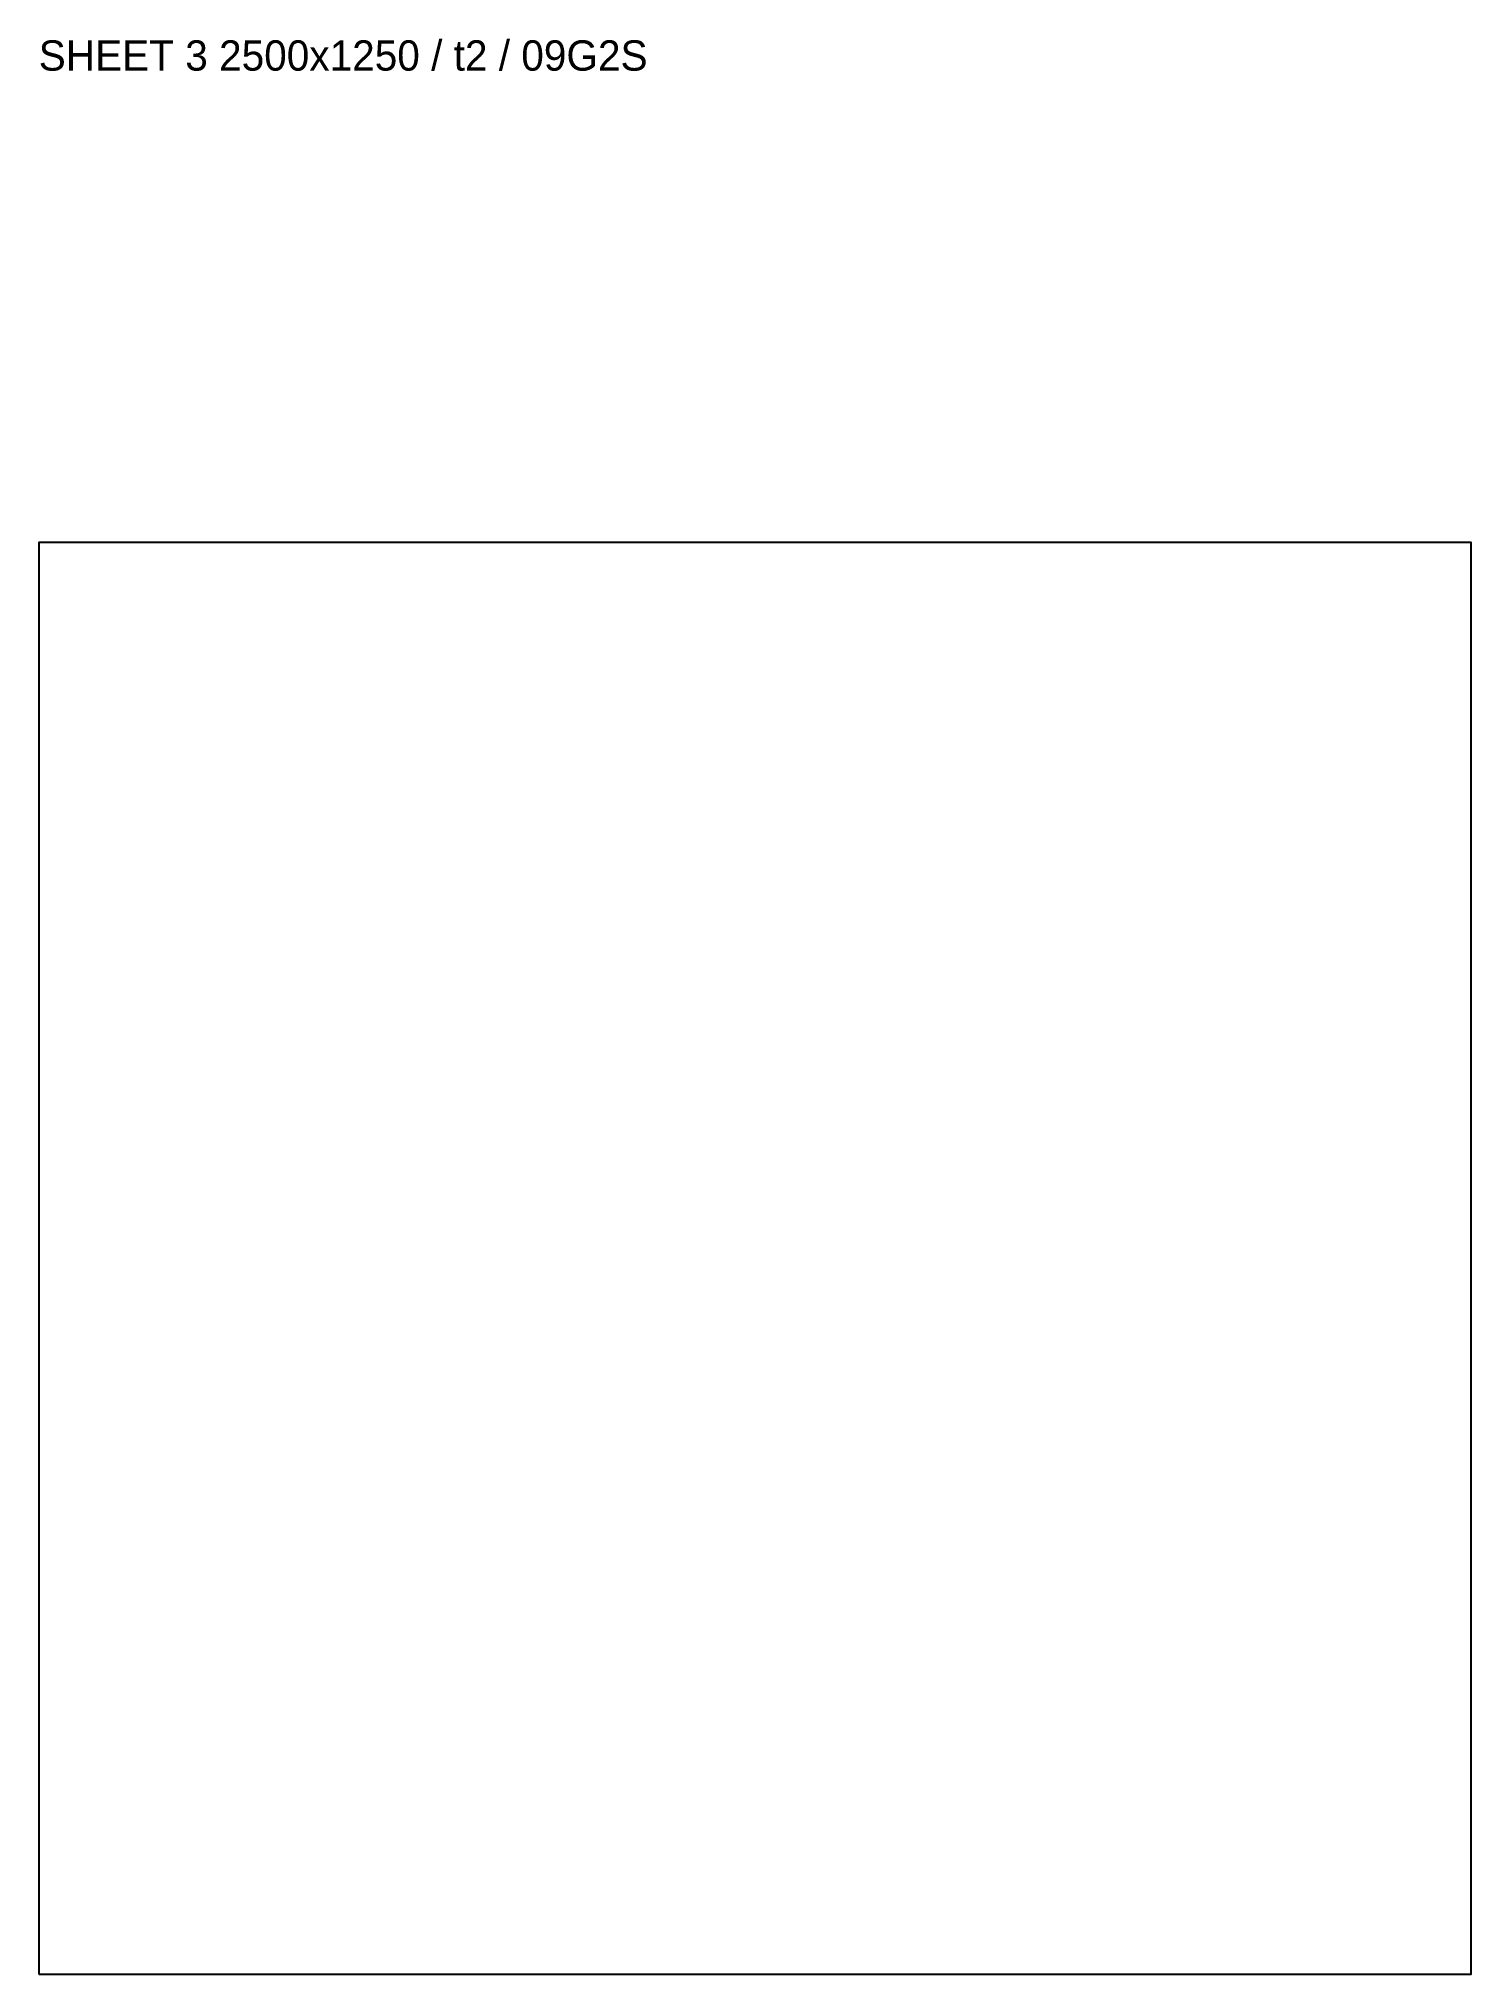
# Model space of a CAD drawing. Header units: millimetres. Extents: x 50 to 900, y 50 to 1199.
import ezdxf

# ---------------------------------------------------------------- set-up
doc = ezdxf.new("R2010")
doc.units = ezdxf.units.MM
doc.layers.add('CUT', color=1, linetype='Continuous')
doc.layers.add('INFO', color=7, linetype='Continuous')

msp = doc.modelspace()

# ---------------------------------------------------------------- linework, layer by layer
at = {"layer": 'CUT'}
msp.add_lwpolyline([(50, 50), (900, 50), (900, 900), (50, 900)], close=True, dxfattribs=at)

# ---------------------------------------------------------------- texts
at = {"layer": 'INFO'}
msp.add_text('SHEET 3 2500x1250 / t2 / 09G2S', height=18, dxfattribs=at).set_placement((50, 1180))

doc.saveas('drawing.dxf')
